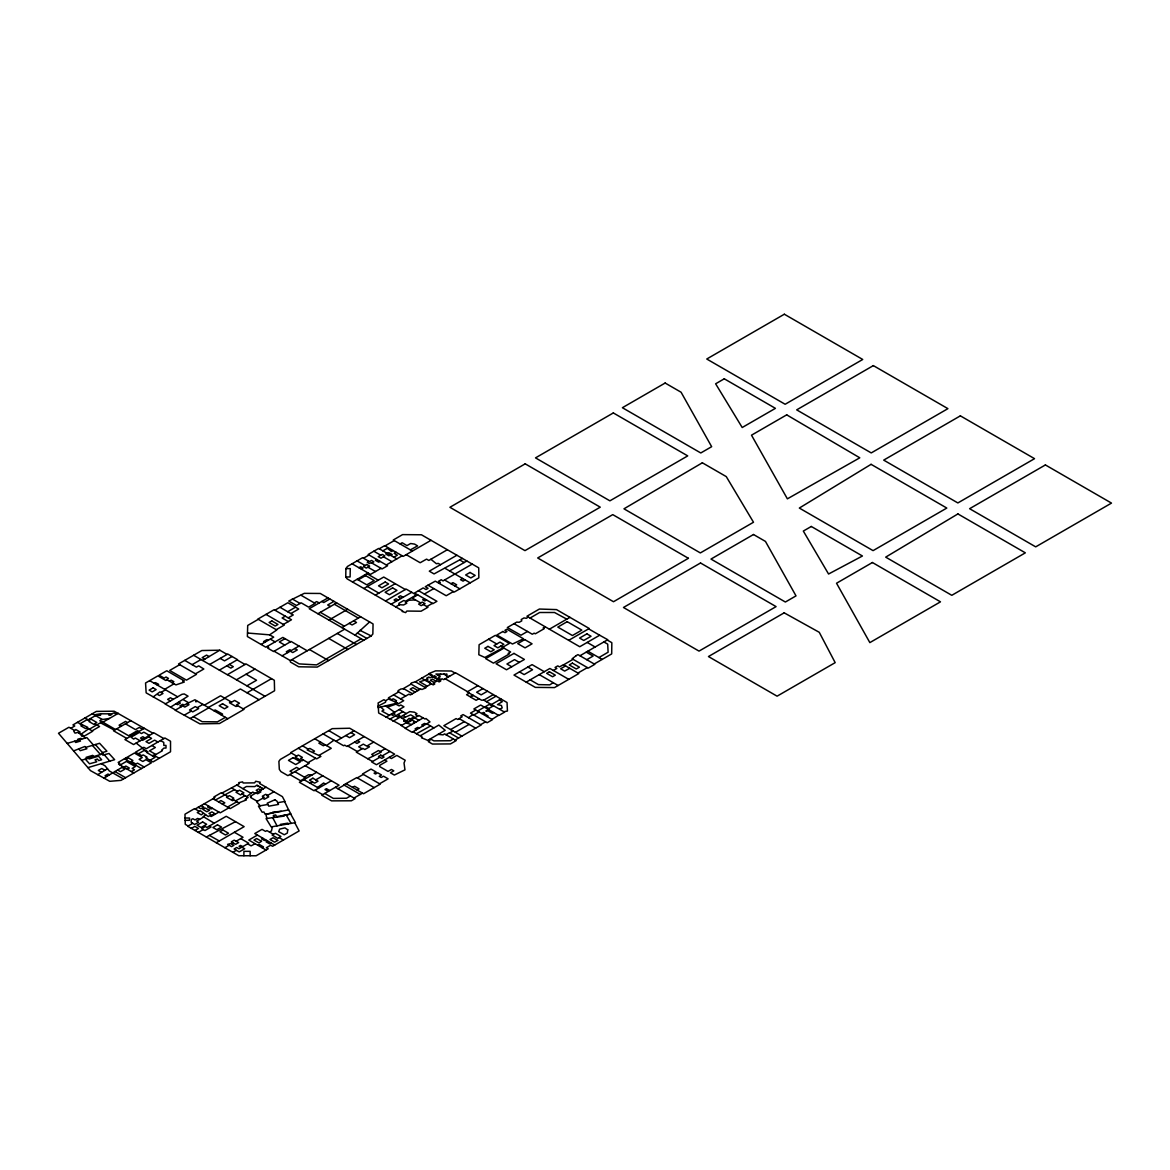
<?xml version="1.0" encoding="UTF-8"?>
<svg xmlns="http://www.w3.org/2000/svg" width="1170" height="1170" viewBox="0 0 1170 1170"><rect width="100%" height="100%" fill="white"/><g stroke="black" fill="none" stroke-linecap="round" stroke-linejoin="round"><path stroke-width="1.5" d="M250.161 855.767L250.161 851.336L243.916 851.336L243.886 855.753M423.262 604.524L425.061 603.647L422.311 602.082L418.611 604.086L421.215 605.665L423.262 604.524L427.971 607.23L421.083 611.208L406.838 611.047L405.639 612.612L402.114 611.471L402.67 610.886L347.139 578.872L345.75 576.985L345.896 568.576L347.475 566.441L362.598 557.695L369.427 561.644L371.504 560.445L373.873 561.834L371.811 563.004M290.452 641.789L282.847 637.401L265.853 647.215L247.382 636.538L247.704 625.453L258.321 619.31M401.646 725.371L378.656 712.998L378.115 702.98L383.906 699.704L385.676 700.728L388.411 698.973L396.396 702.453L396.718 703.228L378.071 707.66M385.676 700.728L385.559 702.234L377.91 706.183M255.221 793.406L252.793 792.061L246.636 796.624M116.517 714.343L113.943 712.852L111.823 713.861L100.708 713.788L100.518 715.338L94.755 715.162M272.391 826.693L271.469 830.963L269.524 832.089M78.726 732.903L80.189 732.054L75.801 729.51L73.798 731.338L75.026 733.122L77.907 732.42L84.269 736.091L92.722 731.221L86.872 727.842M111.823 713.861L110.799 715.206L108.956 715.221L108.576 713.788M274.116 651.222L290.292 660.567L290.365 662.001L298.642 666.783L317.245 667.09L371.197 635.924L372.85 634.008L373.055 623.932L320.287 593.468L304.273 593.351L288.741 601.044L296.419 605.49L301.216 602.857L308.617 607.128L315.11 603.384L301.026 595.252M355.036 635.178L369.603 621.943M414.633 721.51L413.361 722.504L414.282 723.045M203.068 813.574L201.24 814.846L197.247 812.565L200.377 810.766L208.245 816.558L209.722 815.709L211.2 816.514L218.907 812.068M468.468 717.707L472.987 714.548M247.572 633.028L269.597 634.842L276.793 629.986L257.897 619.076L274.102 609.716L291.491 619.749L283.374 624.444M241.971 793.933L240.537 794.898L236.004 792.236L239.543 790.189L243.901 792.865L241.971 793.933L248.142 797.501L245.159 799.212L246.402 799.885L238.841 802.869M439.642 680.384L442.231 678.79L443.708 679.638L455.569 672.794L507.049 702.512L507.444 711.024L503.89 711.74M453.243 738.913L450.377 740.742L433.924 740.859L430.326 738.884M553.205 682.68L549.768 684.859L538.419 684.611L530.171 679.843M491.97 719.418L498.478 715.294M230.943 701.781L229.437 702.731L236.033 706.519L237.583 705.612M465.075 579.896L463.057 581.139L460.497 579.662L462.589 578.448M383.409 556.745L380.996 558.222L378.188 556.613L382.239 554.39L384.872 555.896L383.409 556.745L391.95 561.673M74.339 730.358L68.942 727.243L58.5 733.268L90.456 770.606L103.94 778.094L123.069 766.759M213.042 798.7L214.944 797.545L213.92 796.96L221.262 792.719L227.858 796.521L229.466 795.644L233.795 798.145L232.23 799.051L239.499 803.249L230.197 808.616L213.042 798.7L195.185 809.011M279.03 837.574L277.787 838.334L272.098 835.058L275.374 833.274L280.932 836.477L279.03 837.574L283.345 840.06M415.789 722.168L409.105 718.365L405.464 721.861L403.767 720.866L405.156 720.033L400.155 717.137M257.956 845.354L259.36 844.506L263.542 846.919L262.109 847.753M97.724 774.642L107.508 768.778M169.445 681.159L171.156 680.136L173.862 681.686L172.122 682.695M221.262 714.958L222.636 714.139L215.163 709.941L213.847 710.687M412.206 720.106L406.926 723.25L411.664 724.552M202.6 660.45L219.784 650.213L227.082 654.425M164.692 689.335L174.023 683.792M326.225 659.207L316.587 664.896L299.169 663.902L291.842 659.675M194.995 830.466L198.417 828.448L194.878 826.356L191.383 828.375M496.767 643.983L494.003 645.591L497.835 647.814L503.846 644.348L499.985 642.125L496.767 643.983L488.577 639.244M236.808 785.041L242.819 788.624L246.417 786.518L254.694 786.591L256.976 785.275L263.118 788.843L256.976 785.275M350.43 795.966L346.554 798.232L333.333 798.408L324.748 793.45M598.923 657.569L608.107 652.216L607.698 644.143L603.881 641.935M379.226 548.788L384.637 545.659L403.197 556.379L431.028 540.306M363.49 558.207L369.033 555.004M385.032 545.893L394.261 540.569M179.697 664.677L169.694 670.454L186.469 680.136L196.472 674.359L178.498 663.99L201.81 650.535L219.784 650.213M70.77 728.296L74.763 726L72.935 724.932L96.364 711.404L114.148 711.214L153.08 733.297M274.935 610.199L287.849 602.74L298.716 609.014L290.847 613.563M79.911 723.82L87.414 719.491M95.925 714.504L100.708 713.788M88.101 719.886L95.53 715.601M154.25 683.309L155.449 682.607L158.623 684.406L157.204 685.006M368.842 561.308L367.219 562.243L369.501 563.56L371.124 562.609L382.063 568.927L387.606 565.724L368.155 554.492L378.641 548.438L396.762 558.909M400.111 543.948L402.158 542.748L406.941 545.586L410.655 543.523L414.619 544.109L417.588 545.893L410.363 549.871M192.129 664.648L200.991 659.529M167.032 679.755L165.789 680.487L157.921 675.865L145.563 683.002L146.148 692.859L165.496 703.813M386.992 553.278L385.793 553.966L388.849 555.808L390.122 555.077M387.358 553.483L388.806 552.649L392.213 554.595L390.663 555.384M393.091 550.543L391.409 551.509L387.372 548.262L382.824 550.865M287.688 611.734L295.557 607.186M361.281 569.088L363.007 568.093L360.711 566.763L358.912 567.713M102.112 719.404L99.786 720.749L101.892 721.963L89.286 729.246M95.062 723.923L94.083 724.493L88.935 721.51L89.929 720.939L84.883 718.044M88.642 728.866L81.008 734.219M285.275 616.166L282.102 617.979L288.332 621.577M380.06 561.366L378.671 562.17L375.365 560.254L376.769 559.465M118.375 713.261L101.205 723.177L114.441 730.168M92.064 730.841L99.567 726.511L94.697 723.703L96.803 722.49L90.192 718.672M288.215 617.862L293.26 614.952L279.981 607.288M393.837 557.212L397.347 555.18L394.158 553.337L396.133 552.284M153.241 696.881L159.88 691.938L160.86 692.479L165.511 689.803M352.492 581.973L368.038 572.993M209.62 664.501L227.77 654.03L237.51 659.646L219.36 670.132M358.195 579.881L365.581 575.611M327.966 597.899L309.216 608.722L363.768 640.224M386.275 564.964L402.173 555.779M381.01 568.327L370.48 574.397L352.082 563.779M276.266 629.679L284.368 625.014L265.985 614.396M329.867 598.996L323.724 602.535L321.808 601.453M232.07 656.502L224.508 660.874L220.209 658.388M333.962 601.365L327.688 604.978L330.379 606.543M261.056 644.436L273.707 637.138L269.597 634.842M131.04 720.574L113.446 730.738L126.828 738.46M317.904 613.738L336.653 602.916M363.885 588.495L383.716 577.044L405.346 589.534M285.027 638.659L279.308 641.95L284.749 645.079M170.571 707.133L188.063 696.165L184.246 693.956L181.993 694.293L165.16 704.004L175.559 710.014M447.364 549.739L428.834 560.445L426.567 559.128L420.176 562.741L406.166 554.653M328.902 620.085L347.651 609.263M144.422 728.296L124.912 739.557L133.585 744.559L153.899 732.829L163.873 738.592M375.365 595.135L395.211 583.684M236.442 679.785L254.972 669.094M282.102 655.829L290.248 651.134L292.749 652.567L297.268 649.964L294.767 648.516M299.023 646.059L291.286 650.52L289.794 649.716L286.299 651.748L287.732 652.582M456.885 555.238L429.288 571.165L434.055 573.929L462.384 558.412M184.348 715.119L191.353 711.067L192.699 711.886L198.666 708.581L195.273 706.578L189.525 710.014L191.353 711.067M197.189 707.704L202.936 704.384M148.809 736.778L142.959 740.157L142.096 739.645M204.326 705.188L220.589 695.799L231.616 702.161L234.614 700.435L239.47 703.228L236.457 704.969L244.047 709.342L219.507 723.513L199.924 723.85L175.193 710.234L182.725 705.89L184.801 707.075L188.999 704.706L186.878 703.492M385.5 600.985L406.122 589.08L416.344 594.974L405.654 601.161L403.709 600.517L398.868 603.369L399.482 604.715L403.621 604.963L406.838 603.179L405.376 602.36L409.017 600.239L415.409 599.888L420.791 602.959M341.903 627.588L360.652 616.765M224.596 698.124L240.42 688.984L259.023 699.733M290.292 660.567L344.653 629.182M190.461 718.38L208.83 707.777M246.899 685.825L256.566 680.253L246.095 674.212M391.087 604.217L411.723 592.298M449.587 570.945L466.845 560.986M150.038 760.237L155.054 757.341L146.733 752.544L147.99 751.813L142.053 748.39L135.471 752.193L138.411 753.758L144.173 750.438L147.274 752.222M120.13 765.063L126.404 761.436L135.34 766.584L132.137 768.427L134.491 769.787L131.406 771.571M247.002 692.801L271.513 678.644M395.723 606.879L399.482 604.715M417.734 594.872L412.337 597.987L415.409 599.888M438.925 583.245L440.344 582.426L438.457 581.329L441.207 579.75L443.006 580.89L472.212 564.086M123.859 767.213L125.863 766.057L129.314 768.046L127.311 769.216M424.344 594.053L433.821 588.583M152.349 755.776L153.606 755.059L159.237 758.306M451.035 583.728L452.922 582.645L456.68 584.81L454.779 585.907M154.25 755.44L162.396 750.731L161.562 750.248L163.946 748.083L166.008 748.054L165.994 745.422L163.829 745.451L163.756 742.365L160.422 740.581M426.523 599.947L424.768 600.956L422.677 599.757L424.491 598.777M325.991 659.076L361.208 638.747M243.214 708.859L274.584 690.753L274.321 680.267L246.007 663.916L227.316 674.724L193.606 655.259M426.831 606.587L432.432 603.354M453.375 591.596L446.209 595.735L427.928 585.175M291.359 753.056L280.317 759.432L278.884 761.363L279.323 769.348L280.917 771.615L287.893 775.637L309.173 763.352L300.617 758.409L302.386 757.37L298.365 755.045L296.58 756.083M411.065 684.114L403.431 688.53L412.44 693.722M420.089 689.32L410.875 683.997L411.43 682.914L415.379 681.817L428.747 674.096L433.105 676.611L434.362 675.719L436.147 676.743L434.743 677.562L440.724 681.013L439.13 681.92L437.258 680.838L433.324 683.119L434.801 683.967L433.207 684.889L421.639 678.205M398.619 691.953L388.425 697.846L391.643 699.704L393.208 698.797L396.572 700.742L395.007 701.649L398.531 703.682L403.709 700.698L393.588 694.863M528.387 617.073L526.281 618.286L523.955 617.95L521.235 619.515L521.776 620.875L519.158 622.308L516.731 622.118L507.327 627.544L520.972 635.222L527.48 631.464M530.054 618.038L539.648 612.495L554.521 612.495L566.806 619.149M431.525 675.704L432.373 675.222L429.083 673.51L435.576 670.863L451.415 671.01L455.115 673.057M424.988 680.136L419.65 681.788L427.269 686.19M425.573 680.472L428.03 679.053L426.611 678.234L428.732 677.006L430.15 677.825L432.681 676.362M208.86 806.276L207.631 806.993L211.083 808.982L212.311 808.265M320.624 742.16L318.869 743.169L323.403 745.787L325.143 744.778M218.6 801.918L220.94 800.572L224.83 802.854L222.388 804.112M400.593 698.899L408.988 694.161L410.348 694.936L420.776 688.911L421.902 689.496L425.851 687.872L415.379 681.817M429.683 682.841L430.384 682.446L426.319 680.048M437.492 679.141L432.286 676.596M313.092 751.944L314.525 751.111L309.816 748.39L307.183 749.926L320.887 756.434L316.69 758.862L298.291 748.244M425.105 687.433L431.364 683.821M333.962 740.186L326.518 745.568M205.657 815.066L203.141 816.514L214.212 823.212M203.946 816.879L196.648 821.091L198.549 822.217L194.673 824.455L192.743 823.344L187.697 826.254L238.753 855.723L256.113 855.782L268.222 848.791L266.351 847.723L270.709 845.208L272.581 846.29L299.125 830.949L294.781 822.744M233.824 799.973L232.581 800.689L226.483 797.296L227.858 796.521M303.381 760.003L301.772 760.939L295.162 757.122L296.727 756.156L290.643 752.646L332.221 728.647L349.742 728.237L394.685 754.182L376.447 764.712L371.709 761.977L379.855 757.268M335.863 741.283L354.101 730.753M502.588 647.346L509.359 643.427L495.349 635.339L479.1 644.714L478.822 654.732L484.833 657.467L503.232 647.712L500.628 646.206M227.565 807.095L236.867 801.728M319.03 755.367L331.256 748.303L314.715 738.753M228.867 807.856L220.238 812.828L204.399 803.688M385.983 717.225L403.986 706.826L400.813 704.998L399.116 705.876L395.884 704.15L387.489 707.119L385.398 705.919M308.017 762.679L315.666 758.262M265.999 787.176L259.389 790.993L260.925 791.885L257.575 793.816L256.069 792.909M545.205 626.784L543.143 627.983L544.269 628.641L535.319 633.818L534.178 633.16L532.291 634.242L514.025 623.683M389.595 719.316L402.904 711.638M549.388 629.197L569.936 617.351M198.33 832.396L203.258 829.545M364.192 736.588L347.022 746.489L344.697 745.144L343.629 745.758L323.095 733.912M393.003 721.276L409.749 711.594L414.414 712.223L417.003 713.715L415.452 714.607L417.865 716.011M273.941 791.768L266.95 795.805L268.764 796.828L264.391 799.227L262.694 798.262M402.407 718.438L410.67 714.841L414.151 716.844L410.275 719.038M304.375 777.158L308.5 774.774L312.083 774.935M335.395 787.293L355.066 798.657L351.38 800.792L331.578 800.865L321.735 795.176L339.051 785.187L316.631 772.302L299.374 782.277L314.057 790.744L331.359 780.756M373.713 742.072L366.736 746.109L363.329 744.135L358.693 746.811L362.1 748.785M477.93 685.708L467.196 691.894L481.543 700.186L483.766 700.128L493.33 694.6M310.035 783.154L312.332 781.838M315.739 779.863L322.774 775.798M423.13 717.941L405.171 728.296L412.03 732.259L429.99 721.89L425.953 718.512L425.017 719.023L418.831 715.455L401.222 725.619L405.522 728.106M469.302 693.123L466.567 694.702L469.93 696.647L472.665 695.068M482.947 688.603L476.629 692.245L481.148 694.863L487.48 691.207M216.26 842.751L244.15 826.649L226.219 816.28L206.914 827.439L205.291 826.503L201.723 828.638L204.955 830.554L211.083 827L209.371 826.02M568.693 640.341L589.241 628.495L556.51 609.599L539.385 609.043L526.939 616.239L579.75 646.732L599.669 635.222L607.742 639.712L579.954 655.756M473.367 695.463L470.559 697.086L476.131 700.289L478.94 698.68M317.553 787.498L323.607 783.008L325.538 784.119M367.76 758.774L381.215 752.12L378.451 750.526L371.694 754.431L373.493 755.469M380.25 751.564L385.193 748.712M382.151 755.937L389.946 751.447M224.889 847.723L229.174 845.252M231.499 843.921L233.912 845.281L231.558 846.627L227.638 844.36L233.254 842.912M236.121 841.259L238.665 842.561L235.653 844.301L231.353 841.815L234.219 840.162L236.121 841.259L243.024 837.267L234.38 832.279M486.471 701.693L496.051 696.165M360.301 794.43L343.775 784.88L356.791 777.582L374.181 787.615M257.429 835.073L248.8 840.06L266.073 850.034M337.896 788.726L344.17 785.114M459.254 718.672L457.836 719.491L456.139 718.585L443.854 725.678L461.916 736.105M357.318 777.874L363.343 774.394M475.766 710.073L470.501 713.115L487.159 722.738L492.424 719.682L473.865 708.976L480.695 705.027L498.8 715.484L504.577 712.135L483.766 700.128M526.207 682.139L549.9 668.465L568.766 679.36M232.859 852.33L236.384 850.312M477.55 711.097L484.365 707.148M491.415 704.545L500.994 699.016M473.791 715.016L479.071 711.974M262.665 838.1L261.48 838.788L264.449 840.499L265.648 839.811M450.611 729.568L464.373 721.627M553.381 670.468L556.847 668.465L555.048 667.441L557.768 665.876L559.553 666.9L563.428 664.662L578.814 673.554L554.521 687.58L535.319 687.39L513.981 675.075L532.072 664.633L544.299 671.697M563.633 664.794L573.081 659.324M352.565 787.395L354.525 786.255L359.029 788.858L357.055 789.999M487.773 709.122L493.565 705.773M481.704 713.495L483.517 712.442L484.599 713.056L483.824 713.51L488.022 715.923L486.969 716.537M488.534 709.547L485.857 711.097L488.109 710.877L492.365 713.334L493.711 712.545M445.975 734.702L449.397 732.727L458.567 738.036M449.704 732.917L453.053 730.987M565.578 665.905L560.635 668.772L564.642 671.083L569.717 668.304M267.535 840.908L266.029 841.771L269.729 843.906L271.235 843.043M455.393 732.332L469.155 724.391M499.707 709.327L502.193 707.894L501.433 705.466L497.513 704.589L502.31 701.664L499.356 699.952M480.577 724.698L485.565 721.817M354.027 798.042L362.51 793.143M455.145 740.01L481.119 725.005L463.071 714.592L460.717 715.952L462.179 716.8L459.093 718.585L475.678 728.149M379.577 783.768L388.104 778.854L383.482 776.178L381.259 777.465L379.255 776.295L381.508 774.993L377.676 772.785L375.526 774.014L374.078 773.18L376.111 772.01L371.022 769.07L362.568 773.955L380.221 784.134L363.563 793.743L346.174 783.71M577.936 673.042L587.384 667.587M594.214 663.99L611.691 653.913L611.837 642.681L607.215 640.019M195.492 673.803L203.843 669.006L198.71 665.862L196.399 667.119L184.743 660.392M586.755 659.69L593.102 656.063L586.243 652.129M314.364 602.886L316.646 601.585L319.234 602.945M82.119 725.107L80.832 725.824L85.6 728.574L87.735 727.345L77.381 722.373M225.415 717.356L217.43 721.832L202.161 721.7L193.445 716.669M208.348 707.499L224.962 698.329M412.981 731.718L416.491 733.736L430.531 725.985M215.353 800.046L234.512 789.633M443.781 673.715L445.492 675.105L447.086 674.227L435.942 674.022L440.212 676.728L438.077 677.927L441.075 679.551M445.492 675.105L447.291 676.362L449.602 676.245M235.419 800.894L245.027 795.702M221.89 793.084L239.309 783.695L238.695 782.642L242.614 781.882L243.141 782.993L254.607 782.862L255.747 781.253L260.267 782.247L259.491 783.417L282.394 796.638L284.924 801.421L277.67 802.708M255.118 843.716L251.097 845.866L247.587 843.833M438.077 675.368L440.607 674.71L440.534 673.847M206.315 837.003L235.506 821.662M102.434 752.588L106.923 751.213L99.596 743.286L85.673 747.381L84.883 746.475L73.608 750.921M81.593 760.251L103.355 753.626L95.34 744.529M87.911 767.622L114.645 759.681L108.985 753.48L102.858 755.118L101.907 754.065M67.173 743.403L78.551 740.069L77.746 739.25L80.847 738.343L81.578 739.177M404.045 688.881L400.959 688.969L398.092 690.622L398.078 691.645L405.624 696.004M274.204 817.099L273.312 815.431L275.681 814.949L276.617 816.645L290.935 814.013L288.624 809.918L265.897 814.203L266.833 818.444M286.167 814.905L290.686 814.071L295.483 822.612L271.177 826.912L266.073 818.591L284.252 816.09L283.9 815.314L286.167 814.905L291.052 823.402M267.901 804.448L258.424 806.13L262.168 812.229L263.864 811.965L265.224 814.305L273.151 812.828L272.742 812.112L281.253 811.307M109.424 718.438L102.346 719.535L92.313 713.744M185.138 820.345L189.364 820.316L189.613 818.035L185.079 818.005M345.75 576.985L350.108 576.956L350.283 568.591L345.896 568.576M438.165 734.365L443.064 734.862L444.571 733.897L456.198 740.61L450.479 743.915L432.447 744.047L428.293 741.648L429.99 740.698L428.586 739.893M106.645 776.47L105.11 775.725L108.02 774.043L109.395 774.803M359.98 630.352L371.197 635.924M349.216 623.376L352.126 624.955L356.514 622.484L353.632 620.817M389.215 757.341L391.409 758.54L396.82 755.41L405.186 760.251L404.016 763.015L404.966 769.845L394.348 775.052L390.414 772.785L393.807 770.825L391.438 769.45L388.045 771.41L379.665 766.569L379.797 765.312L386.904 761.202L384.711 759.944M389.405 715.25L381.917 711.111L383.877 709.985L380.674 707.031M103.94 778.094L109.761 781.311L121.007 780.375L151.383 762.84L145.914 759.681L142.813 761.48L139.128 759.345L142.257 757.575L134.404 753.041L118.141 762.431L119.866 763.425L118.579 764.156L133.833 772.975M264.815 642.271L263.586 641.584L266.921 639.624L268.164 640.341M104.993 770.284L101.761 768.485L98.309 770.474L101.541 772.346M403.767 720.866L408.037 721.685M157.482 694.424L159.456 695.521L162.996 693.474L161.065 692.362M397.844 714.548L399.804 715.645L397.654 717.049L395.592 715.85M204.838 659.12L202.176 657.642L206.578 655.098L209.123 656.575M176.187 703.901L177.591 704.676L180.399 703.082L178.995 702.263M136.173 743.067L142.111 747.762L143.954 747.396L146.294 748.741L164.911 737.992L170.527 741.239L170.527 751.783L152.963 761.933L145.87 757.838L147.054 757.151L143.164 754.913L141.775 755.703L138.411 753.758M123.464 778.957L109.351 770.971L105.037 765.823L101.278 763.659M209.371 835.395L219.287 840.996M242.819 788.624L250.76 793.158M588.612 628.846L599.669 635.222M459.708 559.962L464.168 562.536M587.208 642.432L595.12 646.995M440.505 564.7L438.209 563.37L436.381 563.721L430.867 559.26M445.126 568.371L470.208 582.85M587.866 651.193L602.14 659.427M412.41 551.055L393.266 539.999L402.568 534.617L421.449 534.778L478.735 567.845L478.837 577.863L454.223 592.078L435.298 581.154L425.266 586.711L428.059 588.305L426.026 589.548L423.189 587.91L414.56 593.044L432.9 603.632L436.922 601.307L418.45 590.645M444.615 580.028L459.854 588.832M373.83 551.216L380.689 555.165M357.055 560.898L365.069 565.519M367.892 567.158L375.468 571.53M366.897 573.651L378.261 580.203M527.919 667.032L532.569 669.723L524.145 674.593L519.48 671.902M519.319 662.381L514.537 659.617L506.932 664.004L511.714 666.768M539.238 674.607L558.119 685.503M364.543 575.011L374.166 580.569L366.78 584.839L357.157 579.267M403.065 597.3L400.418 595.764L398.37 596.949L401.017 598.484M398.283 600.064L396.089 598.791L394.056 599.961L396.25 601.234M367.38 586.477L378.861 593.117M334.357 604.232L358.356 618.096M447.291 676.362L448.344 676.962M445.2 678.775L467.561 691.689M492.599 706.329L489.279 704.413L485.389 706.651L488.709 708.581M357.377 632.97L366.839 638.44M320.346 612.334L344.346 626.184M436.381 681.349L432.403 679.053L430.341 680.253L434.319 682.549M292.325 598.981L300.076 603.457M337.267 633.453L356.382 644.48M328.682 638.396L347.812 649.438M417.939 690.563L412.849 687.624L410.143 689.188L415.218 692.128M309.436 649.511L328.551 660.553M307.227 650.783L291.052 641.452L273.575 651.529L267.652 648.078L268.749 647.449L267.096 646.498M426.728 723.777L433.894 727.915M425.968 724.215L424.564 723.396L421.756 724.976L423.189 725.824M414.648 717.868L418.948 720.34M399.292 709.547L406.297 713.598M402.963 715.528L405.215 716.815M270.299 639.098L275.096 641.877M419.109 728.179L417.719 727.374L415.058 728.881L416.418 729.729M390.999 714.329L392.842 715.396L395.065 714.168L393.281 713.013M420.688 735.55L422.268 737.275L421.463 737.714L427.737 740.376L445.185 730.299L438.823 725.078L420.074 735.901L416.491 733.736M237.086 659.895L245.042 664.487M350.941 732.581L354.627 734.716L349.523 737.67L345.823 735.535M229.32 664.384L233.298 666.681L230.812 668.114L226.834 665.818M367.512 745.656L369.515 746.811L364.821 749.531L362.817 748.376L356.28 752.149L372.499 761.509M357.406 740.493L359.716 741.838L356.982 743.418L354.671 742.087M227.477 674.622L265.005 696.282M347.812 746.036L357.347 751.535M302.489 745.816L308.383 749.224M227.784 718.731L197.701 701.356L195.58 701.693L196.896 700.889L194.937 699.762L184.07 705.101L182.681 704.281L179.931 705.861L181.35 706.68M305.151 765.677L316.631 772.302M183.412 699.733L188.399 702.6M149.643 680.647L177.635 696.808M299.388 768.997L296.624 767.403L290.028 771.206L292.792 772.8M329.735 790.569L326.445 788.668L324.982 789.516L328.273 791.417M294.825 771.644L305.56 777.845L300.558 780.726L289.824 774.525M170.396 700.991L167.632 699.382L170.454 697.744L173.204 699.367M303.937 779.644L318.62 788.112M314.964 790.218L322.657 794.649M260.866 790.145L258.628 788.858L256.201 790.306L258.394 791.578L250.219 796.287L251.433 796.989L250.614 797.487L257.327 801.362M267.623 795.41L265.707 794.298L262.314 796.229L264.259 797.355L256.552 801.801L260.281 805.794M142.594 729.349L139.274 727.433L135.501 729.612L125.439 723.806M149.438 735.403L143.837 732.171L141.468 733.546L139.435 732.376L131.099 737.188L133.614 739.06L135.384 738.036L140.137 740.785M147.932 736.266L151.588 738.387L145.987 741.619L149.014 743.359L154.615 740.127L157.921 742.029M138.835 731.513L137.416 730.694L128.641 735.769L116.693 728.866M144.992 737.963L142.842 736.72L140.517 738.065L142.667 739.308M231.514 787.893L237.51 791.359M121.066 726.336L119.077 725.181L125.585 721.422L127.442 722.65M151.91 745.495L155.332 747.484L149.511 750.833L155.873 754.504M130.455 734.716L131.874 735.535M102.887 722.212L115.552 729.524M273.385 834.312L266.921 830.583L265.546 831.402L262.022 829.369L254.782 833.552L274.701 845.047M144.173 767.008L137.475 763.147L135.881 764.069L131.303 761.421L132.897 760.5L128.539 757.984L126.857 758.964L125.497 758.175M124.488 758.76L141.482 768.558M201.152 805.574L203.814 807.11L200.801 808.777L198.198 807.271M199.295 811.395L194.527 808.631L184.977 814.218L185.255 824.338L188.121 826.005M121.972 767.403L124.927 769.114L120.451 771.688L117.497 769.977M240.698 838.597L248.683 843.204L241.737 847.212L244.72 848.733L239.177 851.921L234.117 848.996L236.72 847.49L238.987 848.806L241.225 847.504L239.06 846.261L240.552 845.413L242.716 846.656M199.514 819.424L197.715 818.386L194.995 819.965L192.874 818.722L191.339 819.483L191.149 822.247L192.743 823.344M114.865 771.498L125.629 777.714M328.814 730.621L341.45 738.065M387.489 707.119L394.582 712.267M88.364 758.189L89.125 758.964L98.47 756.186L101.658 759.754L98.763 760.602L97.373 759.052L95.033 759.754L96.774 761.802L89.534 763.776L85.293 759.125M87.194 758.54L86.039 757.37L92.679 755.367L93.761 756.551M85.205 738.109L83.319 736.12L82.017 736.413L80.028 733.648M85.673 747.381L86.902 748.756L80.247 750.657L79.063 749.312M93.483 745.085L86.887 737.612L79.472 739.791L80.496 741.063L75.714 742.467L74.617 741.224M92.415 745.392L100.459 754.518M104.247 754.752L109.79 761.129M288.244 823.899L287.849 823.154L280.405 824.382L280.785 825.216M272.551 817.391L277.041 825.874M284.573 801.479L288.624 809.918M287.747 829.793L287.323 833.055L284.281 834.751L278.694 831.68L279.674 829.106L284.939 827.877L287.747 829.793M576.21 655.653L572.13 658.768L588.276 668.099L594.799 664.326L577.936 654.6L576.21 655.653M183.822 680.604L182.798 681.364L184.26 682.066L175.924 684.903L166.608 679.521L168.495 678.439L166.067 676.991L164.151 678.103L159.105 675.178L166.784 670.761L183.822 680.604M261.48 841.303L258.98 842.941L253.992 840.06L256.654 838.524L261.48 841.303M871.08 464.329L799.329 508.058L873.069 550.631L946.808 508.058L871.08 464.329M957.908 513.922L885.69 557.139L951.795 595.311L1025.344 552.84L957.908 513.922M222.958 830.027L219.96 831.797L225.459 834.97L228.486 833.216L222.958 830.027M702.351 462.793L623.961 508.818L700.347 552.927L753.495 522.244L726.263 476.599L702.351 462.793M688.399 558.295L613.504 601.731L537.688 557.973L612.758 514.625L688.399 558.295M525.198 463.832L449.909 507.283L524.979 550.631L600.254 507.166L525.198 463.832M613.329 412.937L535.509 457.879L609.906 500.833L687.726 455.891L613.329 412.937M665.145 383.029L622.396 407.716L700.786 452.966L711.653 446.691L681.086 392.228L665.145 383.029M784.339 314.218L706.753 359.014L785.143 404.264L862.729 359.468L784.339 314.218M153.095 687.843L149.131 690.124L152.173 691.894L156.136 689.598L153.095 687.843M366.839 564.496L363.446 566.455L366.268 568.093L369.661 566.134L366.839 564.496M271.82 620.919L269.085 622.498L275.213 626.038L277.948 624.458L271.82 620.919M724.274 378.802L715.63 383.789L742.204 427.518L775.418 408.345L724.274 378.802M385.208 582.002L378.539 585.848L381.932 587.808L388.601 583.962L385.208 582.002M392.623 587.896L385.105 592.225L389.434 594.726L396.952 590.382L392.623 587.896M222.563 703.755L219.17 705.715L224.508 708.801L227.901 706.841L222.563 703.755M470.018 572.452L465.66 574.967L470.808 577.951L475.166 575.421L470.018 572.452M786.708 414.853L751.506 435.181L787.381 498.844L859.789 457.806L786.708 414.853M873.346 365.61L796.682 409.866L871.24 452.922L947.919 408.652L873.346 365.61M502.924 631.493L496.855 635.003L512.475 644.012L523.502 638.791L506.902 629.197L504.899 630.352L506.946 631.537L504.972 632.678L502.924 631.493M293.129 757.663L288.464 760.368L295.717 764.551L300.383 761.845L293.129 757.663M487.948 646.396L484.76 648.238L490.815 651.734L494.208 649.774L487.948 646.396M202.644 821.969L197.043 825.201L201.123 827.482L206.666 824.28L202.644 821.969M503.919 648.107L485.667 658.651L493.447 663.141L509.184 654.045L508.116 653.43L510.632 651.982L503.919 648.107M524.745 639.595L517.74 643.632L525.067 647.858L532.072 643.822L524.745 639.595M567.201 621.679L557.812 627.091L572.422 635.529L581.812 630.118L567.201 621.679M513.966 653.401L496.051 663.741L506.508 669.781L524.409 659.441L513.966 653.401M217.474 824.865L212.911 827.497L216.816 829.749L221.51 827.044L217.474 824.865M312.887 778.211L309.48 780.185L314.613 783.139L318.021 781.18L312.887 778.211M700.523 562.989L623.464 607.479L699.031 651.105L776.09 606.616L700.523 562.989M753.495 534.514L710.98 559.07L785.377 602.023L796.009 595.881L765.458 541.417L753.495 534.514M960.365 415.847L883.701 460.117L957.864 502.939L1034.543 458.669L960.365 415.847M586.887 633.847L579.603 638.059L583.757 640.458L591.04 636.261L586.887 633.847M380.762 755.147L378.466 756.463L381.771 758.365L384.067 757.048L380.762 755.147M549.417 671.741L546.668 673.335L552.562 676.743L555.311 675.148L549.417 671.741M572.408 663.127L569.278 664.94L576.298 668.991L579.428 667.178L572.408 663.127M811.293 526.471L803.322 531.063L828.565 574.017L862.436 555.999L811.293 526.471M277.7 840.411L274.628 842.181L269.992 839.49L273.078 837.735L277.7 840.411M784.178 612.831L708.45 656.545L777.085 696.179L835.175 662.644L819.263 632.312L784.178 612.831M872.41 562.521L836.535 583.23L869.851 642.608L940.49 601.833L872.41 562.521M1045.395 464.943L969.608 508.701L1035.699 546.858L1111.5 503.1L1045.395 464.943M209.43 810.327L206.871 811.746L202.761 809.318L205.174 808.017L209.43 810.327M214.812 813.647L211.858 815.271L208.933 813.428L211.96 811.892L214.812 813.647M274.804 799.797L267.228 803.19L268.822 806.174L278.518 804.419L276.866 801.055L274.804 799.797"/></g></svg>
